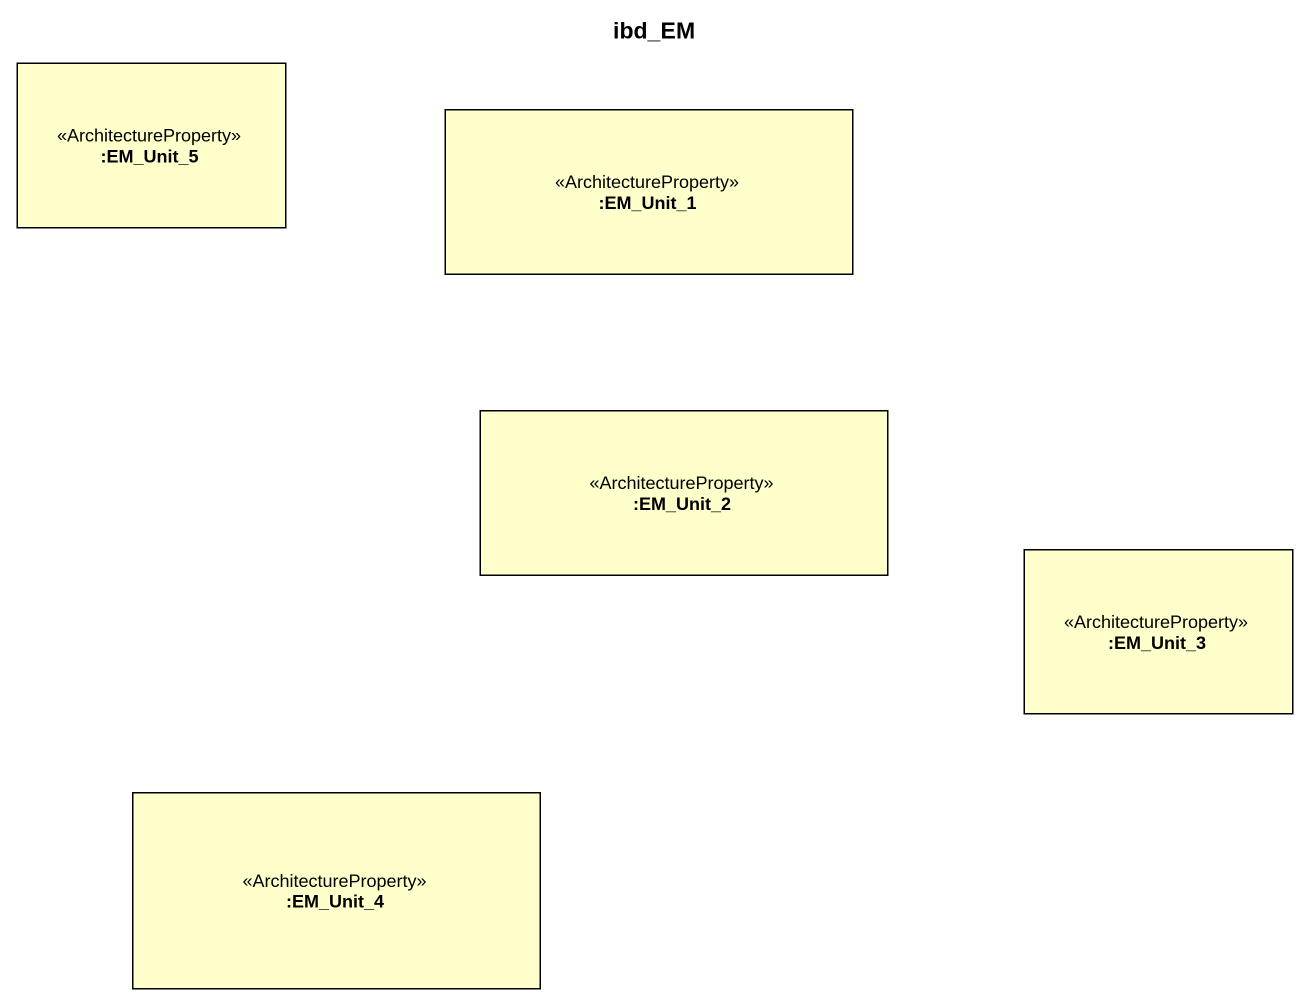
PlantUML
@startuml
title ibd_EM
rectangle ":EM_Unit_5" as EM_Unit_5 <<ArchitectureProperty>>
rectangle ":EM_Unit_1" as EM_Unit_1 <<ArchitectureProperty>>
rectangle ":EM_Unit_2" as EM_Unit_2 <<ArchitectureProperty>>
rectangle ":EM_Unit_3" as EM_Unit_3 <<ArchitectureProperty>>
rectangle ":EM_Unit_4" as EM_Unit_4 <<ArchitectureProperty>>
@enduml
